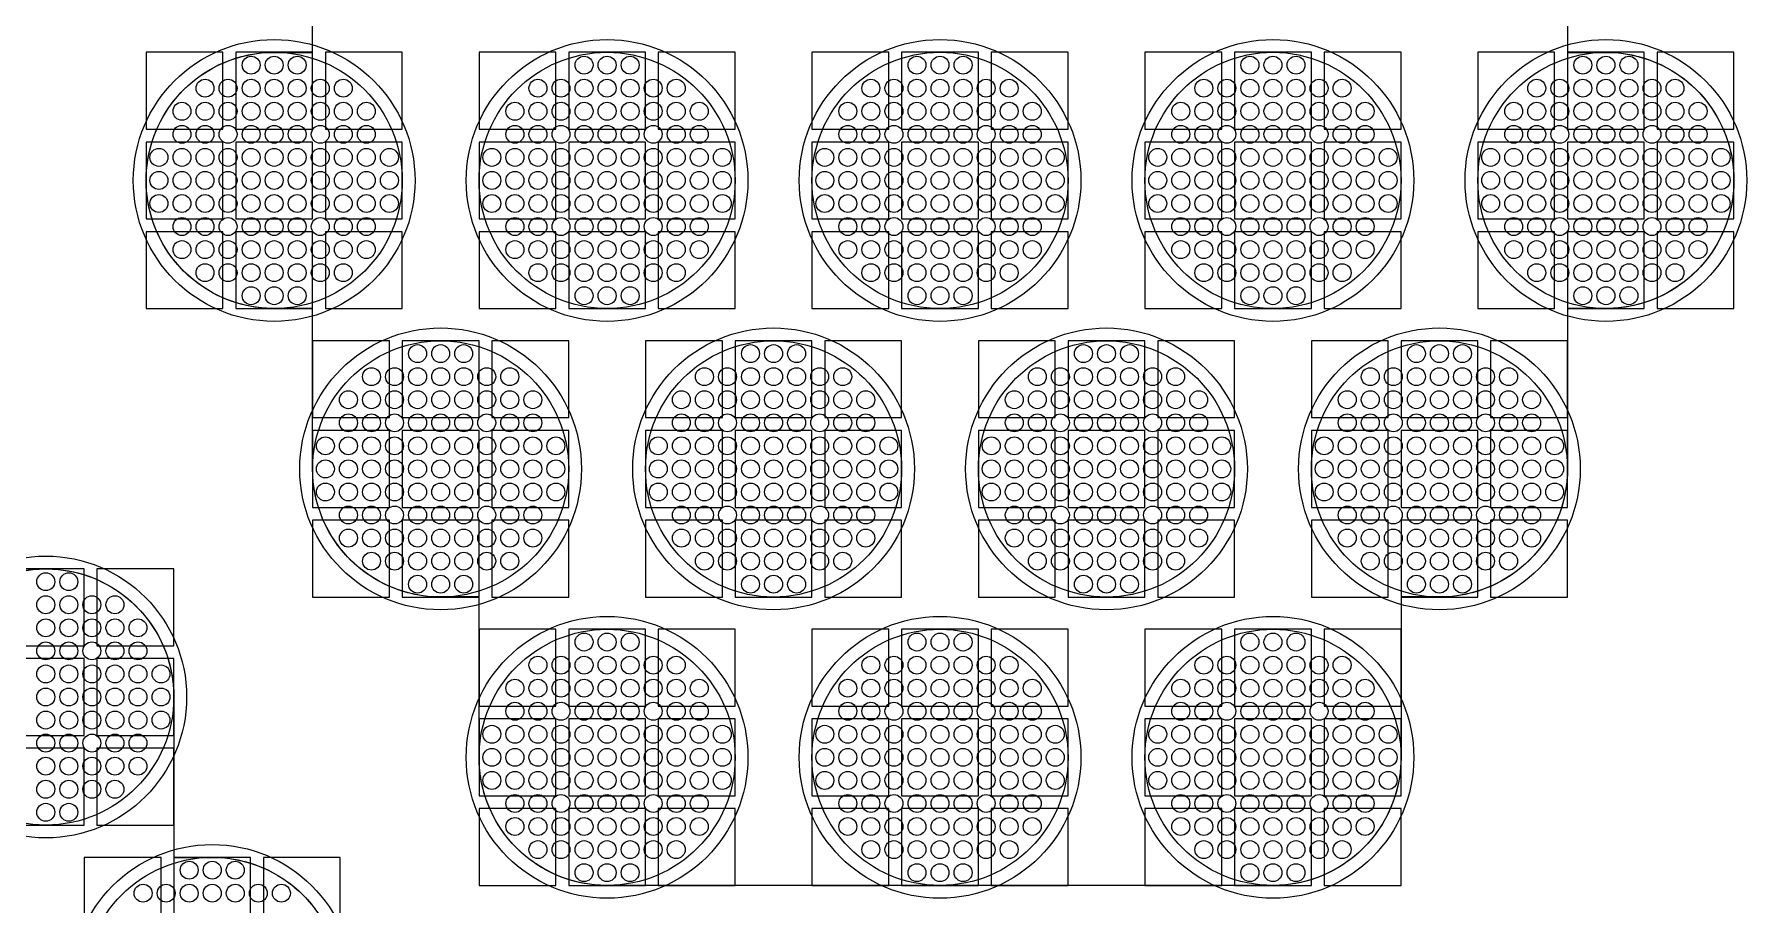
# Model space of a CAD drawing. Extents: x -49 to 54, y -38 to 38.
# Drawn here: x 37.28 to 43.96, y -4.4 to -1 of the extents above; entities that cross this region are included whole.
import ezdxf

# ---------------------------------------------------------------- set-up
doc = ezdxf.new("R2010")
doc.units = 0
for name, color, linetype in [('BACK_LAYER', 5, 'CONTINUOUS'), ('COND_LAYER_LOWER_ELECTRODE', 6, 'CONTINUOUS'), ('CONDUCTIVE_LAYER_BACK_LAYER', 2, 'CONTINUOUS'), ('EMITTER', 3, 'CONTINUOUS'), ('LOWER_ELECTRODE', 1, 'CONTINUOUS')]:
    doc.layers.add(name, color=color, linetype=linetype)

msp = doc.modelspace()

# ---------------------------------------------------------------- linework, layer by layer
at = {"layer": 'BACK_LAYER'}
for points in [[(37.7139, -1.3709), (38.0139, -1.3709), (38.0139, -1.0709), (37.7139, -1.0709)], [(38.0639, -1.3709), (38.3639, -1.3709), (38.3639, -1.0709), (38.0639, -1.0709)], [(38.4139, -1.3709), (38.7139, -1.3709), (38.7139, -1.0709), (38.4139, -1.0709)], [(39.0139, -1.3709), (39.3139, -1.3709), (39.3139, -1.0709), (39.0139, -1.0709)], [(39.3639, -1.3709), (39.6639, -1.3709), (39.6639, -1.0709), (39.3639, -1.0709)], [(39.7139, -1.3709), (40.0139, -1.3709), (40.0139, -1.0709), (39.7139, -1.0709)], [(40.3139, -1.3709), (40.6139, -1.3709), (40.6139, -1.0709), (40.3139, -1.0709)], [(40.6639, -1.3709), (40.9639, -1.3709), (40.9639, -1.0709), (40.6639, -1.0709)], [(41.0139, -1.3709), (41.3139, -1.3709), (41.3139, -1.0709), (41.0139, -1.0709)], [(41.6139, -1.3709), (41.9139, -1.3709), (41.9139, -1.0709), (41.6139, -1.0709)], [(41.9639, -1.3709), (42.2639, -1.3709), (42.2639, -1.0709), (41.9639, -1.0709)], [(42.3139, -1.3709), (42.6139, -1.3709), (42.6139, -1.0709), (42.3139, -1.0709)], [(42.9139, -1.3709), (43.2139, -1.3709), (43.2139, -1.0709), (42.9139, -1.0709)], [(43.2639, -1.3709), (43.5639, -1.3709), (43.5639, -1.0709), (43.2639, -1.0709)], [(43.6139, -1.3709), (43.9139, -1.3709), (43.9139, -1.0709), (43.6139, -1.0709)], [(37.7139, -1.7209), (38.0139, -1.7209), (38.0139, -1.4209), (37.7139, -1.4209)], [(38.0639, -1.7209), (38.3639, -1.7209), (38.3639, -1.4209), (38.0639, -1.4209)], [(38.4139, -1.7209), (38.7139, -1.7209), (38.7139, -1.4209), (38.4139, -1.4209)], [(39.0139, -1.7209), (39.3139, -1.7209), (39.3139, -1.4209), (39.0139, -1.4209)], [(39.3639, -1.7209), (39.6639, -1.7209), (39.6639, -1.4209), (39.3639, -1.4209)], [(39.7139, -1.7209), (40.0139, -1.7209), (40.0139, -1.4209), (39.7139, -1.4209)], [(40.3139, -1.7209), (40.6139, -1.7209), (40.6139, -1.4209), (40.3139, -1.4209)], [(40.6639, -1.7209), (40.9639, -1.7209), (40.9639, -1.4209), (40.6639, -1.4209)], [(41.0139, -1.7209), (41.3139, -1.7209), (41.3139, -1.4209), (41.0139, -1.4209)], [(41.6139, -1.7209), (41.9139, -1.7209), (41.9139, -1.4209), (41.6139, -1.4209)], [(41.9639, -1.7209), (42.2639, -1.7209), (42.2639, -1.4209), (41.9639, -1.4209)], [(42.3139, -1.7209), (42.6139, -1.7209), (42.6139, -1.4209), (42.3139, -1.4209)], [(42.9139, -1.7209), (43.2139, -1.7209), (43.2139, -1.4209), (42.9139, -1.4209)], [(43.2639, -1.7209), (43.5639, -1.7209), (43.5639, -1.4209), (43.2639, -1.4209)], [(43.6139, -1.7209), (43.9139, -1.7209), (43.9139, -1.4209), (43.6139, -1.4209)], [(37.7139, -2.0709), (38.0139, -2.0709), (38.0139, -1.7709), (37.7139, -1.7709)], [(38.0639, -2.0709), (38.3639, -2.0709), (38.3639, -1.7709), (38.0639, -1.7709)], [(38.4139, -2.0709), (38.7139, -2.0709), (38.7139, -1.7709), (38.4139, -1.7709)], [(39.0139, -2.0709), (39.3139, -2.0709), (39.3139, -1.7709), (39.0139, -1.7709)], [(39.3639, -2.0709), (39.6639, -2.0709), (39.6639, -1.7709), (39.3639, -1.7709)], [(39.7139, -2.0709), (40.0139, -2.0709), (40.0139, -1.7709), (39.7139, -1.7709)], [(40.3139, -2.0709), (40.6139, -2.0709), (40.6139, -1.7709), (40.3139, -1.7709)], [(40.6639, -2.0709), (40.9639, -2.0709), (40.9639, -1.7709), (40.6639, -1.7709)], [(41.0139, -2.0709), (41.3139, -2.0709), (41.3139, -1.7709), (41.0139, -1.7709)], [(41.6139, -2.0709), (41.9139, -2.0709), (41.9139, -1.7709), (41.6139, -1.7709)], [(41.9639, -2.0709), (42.2639, -2.0709), (42.2639, -1.7709), (41.9639, -1.7709)], [(42.3139, -2.0709), (42.6139, -2.0709), (42.6139, -1.7709), (42.3139, -1.7709)], [(42.9139, -2.0709), (43.2139, -2.0709), (43.2139, -1.7709), (42.9139, -1.7709)], [(43.2639, -2.0709), (43.5639, -2.0709), (43.5639, -1.7709), (43.2639, -1.7709)], [(43.6139, -2.0709), (43.9139, -2.0709), (43.9139, -1.7709), (43.6139, -1.7709)], [(38.3639, -2.4968), (38.6639, -2.4968), (38.6639, -2.1968), (38.3639, -2.1968)], [(38.7139, -2.4968), (39.0139, -2.4968), (39.0139, -2.1968), (38.7139, -2.1968)], [(39.0639, -2.4968), (39.3639, -2.4968), (39.3639, -2.1968), (39.0639, -2.1968)], [(39.6639, -2.4968), (39.9639, -2.4968), (39.9639, -2.1968), (39.6639, -2.1968)], [(40.0139, -2.4968), (40.3139, -2.4968), (40.3139, -2.1968), (40.0139, -2.1968)], [(40.3639, -2.4968), (40.6639, -2.4968), (40.6639, -2.1968), (40.3639, -2.1968)], [(40.9639, -2.4968), (41.2639, -2.4968), (41.2639, -2.1968), (40.9639, -2.1968)], [(41.3139, -2.4968), (41.6139, -2.4968), (41.6139, -2.1968), (41.3139, -2.1968)], [(41.6639, -2.4968), (41.9639, -2.4968), (41.9639, -2.1968), (41.6639, -2.1968)], [(42.2639, -2.4968), (42.5639, -2.4968), (42.5639, -2.1968), (42.2639, -2.1968)], [(42.6139, -2.4968), (42.9139, -2.4968), (42.9139, -2.1968), (42.6139, -2.1968)], [(42.9639, -2.4968), (43.2639, -2.4968), (43.2639, -2.1968), (42.9639, -2.1968)], [(38.3639, -2.8468), (38.6639, -2.8468), (38.6639, -2.5468), (38.3639, -2.5468)], [(38.7139, -2.8468), (39.0139, -2.8468), (39.0139, -2.5468), (38.7139, -2.5468)], [(39.0639, -2.8468), (39.3639, -2.8468), (39.3639, -2.5468), (39.0639, -2.5468)], [(39.6639, -2.8468), (39.9639, -2.8468), (39.9639, -2.5468), (39.6639, -2.5468)], [(40.0139, -2.8468), (40.3139, -2.8468), (40.3139, -2.5468), (40.0139, -2.5468)], [(40.3639, -2.8468), (40.6639, -2.8468), (40.6639, -2.5468), (40.3639, -2.5468)], [(40.9639, -2.8468), (41.2639, -2.8468), (41.2639, -2.5468), (40.9639, -2.5468)], [(41.3139, -2.8468), (41.6139, -2.8468), (41.6139, -2.5468), (41.3139, -2.5468)], [(41.6639, -2.8468), (41.9639, -2.8468), (41.9639, -2.5468), (41.6639, -2.5468)], [(42.2639, -2.8468), (42.5639, -2.8468), (42.5639, -2.5468), (42.2639, -2.5468)], [(42.6139, -2.8468), (42.9139, -2.8468), (42.9139, -2.5468), (42.6139, -2.5468)], [(42.9639, -2.8468), (43.2639, -2.8468), (43.2639, -2.5468), (42.9639, -2.5468)], [(38.3639, -3.1968), (38.6639, -3.1968), (38.6639, -2.8968), (38.3639, -2.8968)], [(38.7139, -3.1968), (39.0139, -3.1968), (39.0139, -2.8968), (38.7139, -2.8968)], [(39.0639, -3.1968), (39.3639, -3.1968), (39.3639, -2.8968), (39.0639, -2.8968)], [(39.6639, -3.1968), (39.9639, -3.1968), (39.9639, -2.8968), (39.6639, -2.8968)], [(40.0139, -3.1968), (40.3139, -3.1968), (40.3139, -2.8968), (40.0139, -2.8968)], [(40.3639, -3.1968), (40.6639, -3.1968), (40.6639, -2.8968), (40.3639, -2.8968)], [(40.9639, -3.1968), (41.2639, -3.1968), (41.2639, -2.8968), (40.9639, -2.8968)], [(41.3139, -3.1968), (41.6139, -3.1968), (41.6139, -2.8968), (41.3139, -2.8968)], [(41.6639, -3.1968), (41.9639, -3.1968), (41.9639, -2.8968), (41.6639, -2.8968)], [(42.2639, -3.1968), (42.5639, -3.1968), (42.5639, -2.8968), (42.2639, -2.8968)], [(42.6139, -3.1968), (42.9139, -3.1968), (42.9139, -2.8968), (42.6139, -2.8968)], [(42.9639, -3.1968), (43.2639, -3.1968), (43.2639, -2.8968), (42.9639, -2.8968)], [(37.1721, -3.387), (37.4721, -3.387), (37.4721, -3.087), (37.1721, -3.087)], [(37.5221, -3.387), (37.8221, -3.387), (37.8221, -3.087), (37.5221, -3.087)], [(39.0139, -3.6226), (39.3139, -3.6226), (39.3139, -3.3226), (39.0139, -3.3226)], [(39.3639, -3.6226), (39.6639, -3.6226), (39.6639, -3.3226), (39.3639, -3.3226)], [(39.7139, -3.6226), (40.0139, -3.6226), (40.0139, -3.3226), (39.7139, -3.3226)], [(40.3139, -3.6226), (40.6139, -3.6226), (40.6139, -3.3226), (40.3139, -3.3226)], [(40.6639, -3.6226), (40.9639, -3.6226), (40.9639, -3.3226), (40.6639, -3.3226)], [(41.0139, -3.6226), (41.3139, -3.6226), (41.3139, -3.3226), (41.0139, -3.3226)], [(41.6139, -3.6226), (41.9139, -3.6226), (41.9139, -3.3226), (41.6139, -3.3226)], [(41.9639, -3.6226), (42.2639, -3.6226), (42.2639, -3.3226), (41.9639, -3.3226)], [(42.3139, -3.6226), (42.6139, -3.6226), (42.6139, -3.3226), (42.3139, -3.3226)], [(37.1721, -3.737), (37.4721, -3.737), (37.4721, -3.437), (37.1721, -3.437)], [(37.5221, -3.737), (37.8221, -3.737), (37.8221, -3.437), (37.5221, -3.437)], [(39.0139, -3.9726), (39.3139, -3.9726), (39.3139, -3.6726), (39.0139, -3.6726)], [(39.3639, -3.9726), (39.6639, -3.9726), (39.6639, -3.6726), (39.3639, -3.6726)], [(39.7139, -3.9726), (40.0139, -3.9726), (40.0139, -3.6726), (39.7139, -3.6726)], [(40.3139, -3.9726), (40.6139, -3.9726), (40.6139, -3.6726), (40.3139, -3.6726)], [(40.6639, -3.9726), (40.9639, -3.9726), (40.9639, -3.6726), (40.6639, -3.6726)], [(41.0139, -3.9726), (41.3139, -3.9726), (41.3139, -3.6726), (41.0139, -3.6726)], [(41.6139, -3.9726), (41.9139, -3.9726), (41.9139, -3.6726), (41.6139, -3.6726)], [(41.9639, -3.9726), (42.2639, -3.9726), (42.2639, -3.6726), (41.9639, -3.6726)], [(42.3139, -3.9726), (42.6139, -3.9726), (42.6139, -3.6726), (42.3139, -3.6726)], [(37.1721, -4.087), (37.4721, -4.087), (37.4721, -3.787), (37.1721, -3.787)], [(37.5221, -4.087), (37.8221, -4.087), (37.8221, -3.787), (37.5221, -3.787)], [(39.0139, -4.3226), (39.3139, -4.3226), (39.3139, -4.0226), (39.0139, -4.0226)], [(39.3639, -4.3226), (39.6639, -4.3226), (39.6639, -4.0226), (39.3639, -4.0226)], [(39.7139, -4.3226), (40.0139, -4.3226), (40.0139, -4.0226), (39.7139, -4.0226)], [(40.3139, -4.3226), (40.6139, -4.3226), (40.6139, -4.0226), (40.3139, -4.0226)], [(40.6639, -4.3226), (40.9639, -4.3226), (40.9639, -4.0226), (40.6639, -4.0226)], [(41.0139, -4.3226), (41.3139, -4.3226), (41.3139, -4.0226), (41.0139, -4.0226)], [(41.6139, -4.3226), (41.9139, -4.3226), (41.9139, -4.0226), (41.6139, -4.0226)], [(41.9639, -4.3226), (42.2639, -4.3226), (42.2639, -4.0226), (41.9639, -4.0226)], [(42.3139, -4.3226), (42.6139, -4.3226), (42.6139, -4.0226), (42.3139, -4.0226)], [(37.4721, -4.5128), (37.7721, -4.5128), (37.7721, -4.2128), (37.4721, -4.2128)], [(37.8221, -4.5128), (38.1221, -4.5128), (38.1221, -4.2128), (37.8221, -4.2128)], [(38.1721, -4.5128), (38.4721, -4.5128), (38.4721, -4.2128), (38.1721, -4.2128)]]:
    msp.add_lwpolyline(points, close=True, dxfattribs=at)
at = {"layer": 'COND_LAYER_LOWER_ELECTRODE'}
for centre in [(38.2139, -1.5709), (39.5139, -1.5709), (40.8139, -1.5709), (42.1139, -1.5709), (43.4139, -1.5709), (38.8639, -2.6968), (40.1639, -2.6968), (41.4639, -2.6968), (42.7639, -2.6968), (37.3221, -3.587), (39.5139, -3.8226), (40.8139, -3.8226), (42.1139, -3.8226), (37.9721, -4.7128)]:
    msp.add_circle(centre, 0.55, dxfattribs=at)
at = {"layer": 'CONDUCTIVE_LAYER_BACK_LAYER'}
for points in [[(43.2639, -0.4451), (43.2639, -1.071), (43.4239, -1.071), (43.4437, -1.0718), (43.4636, -1.0734), (43.4833, -1.0758), (43.5029, -1.0789), (43.5224, -1.0828), (43.5417, -1.0875), (43.5609, -1.093), (43.5797, -1.0992), (43.5984, -1.1062), (43.6167, -1.1139), (43.6347, -1.1223), (43.6524, -1.1314), (43.6697, -1.1413), (43.6865, -1.1518), (43.703, -1.1629), (43.719, -1.1748), (43.7345, -1.1872), (43.7495, -1.2002), (43.764, -1.2139), (43.7779, -1.2281), (43.7912, -1.2428), (43.804, -1.2581), (43.8161, -1.2738), (43.8276, -1.2901), (43.8384, -1.3067), (43.8486, -1.3238), (43.8581, -1.3413), (43.8669, -1.3591), (43.8749, -1.3773), (43.8823, -1.3958), (43.8888, -1.4145), (43.8947, -1.4335), (43.8998, -1.4528), (43.9041, -1.4722), (43.9076, -1.4917), (43.9104, -1.5114), (43.9124, -1.5312), (43.9135, -1.5511), (43.9139, -1.5709), (43.9135, -1.5908), (43.9124, -1.6107), (43.9104, -1.6304), (43.9076, -1.6501), (43.9041, -1.6697), (43.8998, -1.6891), (43.8947, -1.7083), (43.8888, -1.7273), (43.8823, -1.7461), (43.8749, -1.7646), (43.8669, -1.7827), (43.8581, -1.8006), (43.8486, -1.8181), (43.8384, -1.8351), (43.8276, -1.8518), (43.8161, -1.868), (43.804, -1.8838), (43.7912, -1.899), (43.7779, -1.9138), (43.764, -1.928), (43.7495, -1.9416), (43.7345, -1.9547), (43.719, -1.9671), (43.703, -1.9789), (43.6865, -1.9901), (43.6697, -2.0006), (43.6524, -2.0104), (43.6347, -2.0195), (43.6167, -2.028), (43.5984, -2.0357), (43.5797, -2.0426), (43.5609, -2.0489), (43.5417, -2.0543), (43.5224, -2.059), (43.5029, -2.0629), (43.4833, -2.0661), (43.4636, -2.0685), (43.4437, -2.07), (43.4239, -2.0708), (43.2639, -2.0708), (43.2639, -2.6968), (43.2635, -2.7166), (43.2624, -2.7365), (43.2604, -2.7563), (43.2576, -2.776), (43.2541, -2.7955), (43.2498, -2.8149), (43.2447, -2.8342), (43.2388, -2.8532), (43.2323, -2.8719), (43.2249, -2.8904), (43.2169, -2.9086), (43.2081, -2.9264), (43.1986, -2.9439), (43.1884, -2.961), (43.1776, -2.9776), (43.1661, -2.9939), (43.154, -3.0096), (43.1412, -3.0249), (43.1279, -3.0396), (43.114, -3.0538), (43.0995, -3.0674), (43.0845, -3.0805), (43.069, -3.0929), (43.053, -3.1047), (43.0365, -3.1159), (43.0197, -3.1264), (43.0024, -3.1362), (42.9847, -3.1454), (42.9667, -3.1538), (42.9484, -3.1615), (42.9297, -3.1685), (42.9109, -3.1747), (42.8917, -3.1802), (42.8724, -3.1849), (42.8529, -3.1888), (42.8333, -3.1919), (42.8136, -3.1943), (42.7937, -3.1959), (42.7739, -3.1967), (42.6139, -3.1967), (42.6139, -3.8226), (42.6135, -3.8425), (42.6124, -3.8623), (42.6104, -3.8821), (42.6076, -3.9018), (42.6041, -3.9214), (42.5998, -3.9408), (42.5947, -3.96), (42.5888, -3.979), (42.5823, -3.9978), (42.5749, -4.0162), (42.5669, -4.0344), (42.5581, -4.0522), (42.5486, -4.0697), (42.5384, -4.0868), (42.5276, -4.1035), (42.5161, -4.1197), (42.504, -4.1354), (42.4912, -4.1507), (42.4779, -4.1654), (42.464, -4.1796), (42.4495, -4.1933), (42.4345, -4.2063), (42.419, -4.2188), (42.403, -4.2306), (42.3865, -4.2417), (42.3697, -4.2523), (42.3524, -4.2621), (42.3347, -4.2712), (42.3167, -4.2796), (42.2984, -4.2873), (42.2797, -4.2943), (42.2609, -4.3005), (42.2417, -4.306), (42.2224, -4.3107), (42.2029, -4.3146), (42.1833, -4.3178), (42.1636, -4.3201), (42.1437, -4.3217), (42.1239, -4.3225), (39.504, -4.3225), (39.4841, -4.3217), (39.4643, -4.3201), (39.4446, -4.3178), (39.4249, -4.3146), (39.4054, -4.3107), (39.3861, -4.306), (39.367, -4.3005), (39.3481, -4.2943), (39.3295, -4.2873), (39.3112, -4.2796), (39.2932, -4.2712), (39.2755, -4.2621), (39.2582, -4.2523), (39.2413, -4.2417), (39.2249, -4.2306), (39.2089, -4.2188), (39.1934, -4.2063), (39.1784, -4.1933), (39.1639, -4.1796), (39.15, -4.1654), (39.1367, -4.1507), (39.1239, -4.1354), (39.1118, -4.1197), (39.1003, -4.1035), (39.0894, -4.0868), (39.0793, -4.0697), (39.0698, -4.0522), (39.061, -4.0344), (39.053, -4.0162), (39.0456, -3.9978), (39.039, -3.979), (39.0332, -3.96), (39.0281, -3.9408), (39.0238, -3.9214), (39.0203, -3.9018), (39.0175, -3.8821), (39.0155, -3.8623), (39.0143, -3.8425), (39.0139, -3.8226), (39.0139, -3.1967), (38.854, -3.1967), (38.8341, -3.1959), (38.8143, -3.1943), (38.7946, -3.1919), (38.7749, -3.1888), (38.7554, -3.1849), (38.7361, -3.1802), (38.717, -3.1747), (38.6981, -3.1685), (38.6795, -3.1615), (38.6612, -3.1538), (38.6432, -3.1454), (38.6255, -3.1362), (38.6082, -3.1264), (38.5913, -3.1159), (38.5749, -3.1047), (38.5589, -3.0929), (38.5434, -3.0805), (38.5284, -3.0674), (38.5139, -3.0538), (38.5, -3.0396), (38.4867, -3.0249), (38.4739, -3.0096), (38.4618, -2.9939), (38.4503, -2.9776), (38.4394, -2.961), (38.4293, -2.9439), (38.4198, -2.9264), (38.411, -2.9086), (38.403, -2.8904), (38.3956, -2.8719), (38.389, -2.8532), (38.3832, -2.8342), (38.3781, -2.8149), (38.3738, -2.7955), (38.3703, -2.776), (38.3675, -2.7563), (38.3655, -2.7365), (38.3643, -2.7166), (38.3639, -2.6968), (38.3639, -2.0708), (38.204, -2.0708), (38.1841, -2.07), (38.1643, -2.0685), (38.1446, -2.0661), (38.1249, -2.0629), (38.1054, -2.059), (38.0861, -2.0543), (38.067, -2.0489), (38.0481, -2.0426), (38.0295, -2.0357), (38.0112, -2.028), (37.9932, -2.0195), (37.9755, -2.0104), (37.9582, -2.0006), (37.9413, -1.9901), (37.9249, -1.9789), (37.9089, -1.9671), (37.8934, -1.9547), (37.8784, -1.9416), (37.8639, -1.928), (37.85, -1.9138), (37.8367, -1.899), (37.8239, -1.8838), (37.8118, -1.868), (37.8003, -1.8518), (37.7894, -1.8351), (37.7793, -1.8181), (37.7698, -1.8006), (37.761, -1.7827), (37.753, -1.7646), (37.7456, -1.7461), (37.739, -1.7273), (37.7332, -1.7083), (37.7281, -1.6891), (37.7238, -1.6697), (37.7203, -1.6501), (37.7175, -1.6304), (37.7155, -1.6107), (37.7143, -1.5908), (37.7139, -1.5709), (37.7143, -1.5511), (37.7155, -1.5312), (37.7175, -1.5114), (37.7203, -1.4917), (37.7238, -1.4722), (37.7281, -1.4528), (37.7332, -1.4335), (37.739, -1.4145), (37.7456, -1.3958), (37.753, -1.3773), (37.761, -1.3591), (37.7698, -1.3413), (37.7793, -1.3238), (37.7894, -1.3067), (37.8003, -1.2901), (37.8118, -1.2738), (37.8239, -1.2581), (37.8367, -1.2428), (37.85, -1.2281), (37.8639, -1.2139), (37.8784, -1.2002), (37.8934, -1.1872), (37.9089, -1.1748), (37.9249, -1.1629), (37.9413, -1.1518), (37.9582, -1.1413), (37.9755, -1.1314), (37.9932, -1.1223), (38.0112, -1.1139), (38.0295, -1.1062), (38.0481, -1.0992), (38.067, -1.093), (38.0861, -1.0875), (38.1054, -1.0828), (38.1249, -1.0789), (38.1446, -1.0758), (38.1643, -1.0734), (38.1841, -1.0718), (38.204, -1.071), (38.3639, -1.071), (38.3639, -0.4451)], [(37.1721, -3.0871), (37.332, -3.0871), (37.3519, -3.0878), (37.3717, -3.0894), (37.3914, -3.0918), (37.4111, -3.0949), (37.4306, -3.0989), (37.4499, -3.1036), (37.469, -3.109), (37.4879, -3.1152), (37.5065, -3.1222), (37.5248, -3.1299), (37.5429, -3.1383), (37.5605, -3.1475), (37.5778, -3.1573), (37.5947, -3.1678), (37.6111, -3.179), (37.6271, -3.1908), (37.6426, -3.2032), (37.6576, -3.2163), (37.6721, -3.2299), (37.686, -3.2441), (37.6994, -3.2588), (37.7121, -3.2741), (37.7242, -3.2899), (37.7357, -3.3061), (37.7466, -3.3227), (37.7567, -3.3398), (37.7662, -3.3573), (37.775, -3.3751), (37.7831, -3.3933), (37.7904, -3.4118), (37.797, -3.4306), (37.8028, -3.4496), (37.8079, -3.4688), (37.8122, -3.4882), (37.8158, -3.5078), (37.8185, -3.5274), (37.8205, -3.5472), (37.8217, -3.5671), (37.8221, -3.587), (37.8221, -4.2129), (37.982, -4.2129), (38.0019, -4.2137), (38.0217, -4.2153), (38.0414, -4.2176), (38.0611, -4.2208), (38.0806, -4.2247), (38.0999, -4.2294), (38.119, -4.2349), (38.1379, -4.2411), (38.1565, -4.248), (38.1748, -4.2557), (38.1929, -4.2642), (38.2105, -4.2733), (38.2278, -4.2831), (38.2447, -4.2936), (38.2611, -4.3048), (38.2771, -4.3166), (38.2926, -4.3291), (38.3076, -4.3421), (38.3221, -4.3557), (38.336, -4.3699), (38.3494, -4.3847), (38.3621, -4.3999)]]:
    msp.add_lwpolyline(points, dxfattribs=at)
at = {"layer": 'EMITTER'}
for centre in [(38.2139, -1.5709), (39.5139, -1.5709), (40.8139, -1.5709), (42.1139, -1.5709), (43.4139, -1.5709), (38.8639, -2.6968), (40.1639, -2.6968), (41.4639, -2.6968), (42.7639, -2.6968), (37.3221, -3.587), (39.5139, -3.8226), (40.8139, -3.8226), (42.1139, -3.8226), (37.9721, -4.7128)]:
    msp.add_circle(centre, 0.5, dxfattribs=at)
at = {"layer": 'LOWER_ELECTRODE'}
for centre in [(38.1239, -1.1209), (38.2139, -1.1209), (38.3039, -1.1209), (39.4239, -1.1209), (39.5139, -1.1209), (39.6039, -1.1209), (40.7239, -1.1209), (40.8139, -1.1209), (40.9039, -1.1209), (42.0239, -1.1209), (42.1139, -1.1209), (42.2039, -1.1209), (43.3239, -1.1209), (43.4139, -1.1209), (43.5039, -1.1209), (37.9439, -1.2109), (38.0339, -1.2109), (38.1239, -1.2109), (38.2139, -1.2109), (38.3039, -1.2109), (38.3939, -1.2109), (38.4839, -1.2109), (39.2439, -1.2109), (39.3339, -1.2109), (39.4239, -1.2109), (39.5139, -1.2109), (39.6039, -1.2109), (39.6939, -1.2109), (39.7839, -1.2109), (40.5439, -1.2109), (40.6339, -1.2109), (40.7239, -1.2109), (40.8139, -1.2109), (40.9039, -1.2109), (40.9939, -1.2109), (41.0839, -1.2109), (41.8439, -1.2109), (41.9339, -1.2109), (42.0239, -1.2109), (42.1139, -1.2109), (42.2039, -1.2109), (42.2939, -1.2109), (42.3839, -1.2109), (43.1439, -1.2109), (43.2339, -1.2109), (43.3239, -1.2109), (43.4139, -1.2109), (43.5039, -1.2109), (43.5939, -1.2109), (43.6839, -1.2109), (37.8539, -1.3009), (37.9439, -1.3009), (38.0339, -1.3009), (38.1239, -1.3009), (38.2139, -1.3009), (38.3039, -1.3009), (38.3939, -1.3009), (38.4839, -1.3009), (38.5739, -1.3009), (39.1539, -1.3009), (39.2439, -1.3009), (39.3339, -1.3009), (39.4239, -1.3009), (39.5139, -1.3009), (39.6039, -1.3009), (39.6939, -1.3009), (39.7839, -1.3009), (39.8739, -1.3009), (40.4539, -1.3009), (40.5439, -1.3009), (40.6339, -1.3009), (40.7239, -1.3009), (40.8139, -1.3009), (40.9039, -1.3009), (40.9939, -1.3009), (41.0839, -1.3009), (41.1739, -1.3009), (41.7539, -1.3009), (41.8439, -1.3009), (41.9339, -1.3009), (42.0239, -1.3009), (42.1139, -1.3009), (42.2039, -1.3009), (42.2939, -1.3009), (42.3839, -1.3009), (42.4739, -1.3009), (43.0539, -1.3009), (43.1439, -1.3009), (43.2339, -1.3009), (43.3239, -1.3009), (43.4139, -1.3009), (43.5039, -1.3009), (43.5939, -1.3009), (43.6839, -1.3009), (43.7739, -1.3009), (37.8539, -1.3909), (37.9439, -1.3909), (38.0339, -1.3909), (38.1239, -1.3909), (38.2139, -1.3909), (38.3039, -1.3909), (38.3939, -1.3909), (38.4839, -1.3909), (38.5739, -1.3909), (39.1539, -1.3909), (39.2439, -1.3909), (39.3339, -1.3909), (39.4239, -1.3909), (39.5139, -1.3909), (39.6039, -1.3909), (39.6939, -1.3909), (39.7839, -1.3909), (39.8739, -1.3909), (40.4539, -1.3909), (40.5439, -1.3909), (40.6339, -1.3909), (40.7239, -1.3909), (40.8139, -1.3909), (40.9039, -1.3909), (40.9939, -1.3909), (41.0839, -1.3909), (41.1739, -1.3909), (41.7539, -1.3909), (41.8439, -1.3909), (41.9339, -1.3909), (42.0239, -1.3909), (42.1139, -1.3909), (42.2039, -1.3909), (42.2939, -1.3909), (42.3839, -1.3909), (42.4739, -1.3909), (43.0539, -1.3909), (43.1439, -1.3909), (43.2339, -1.3909), (43.3239, -1.3909), (43.4139, -1.3909), (43.5039, -1.3909), (43.5939, -1.3909), (43.6839, -1.3909), (43.7739, -1.3909), (37.7639, -1.4809), (37.8539, -1.4809), (37.9439, -1.4809), (38.0339, -1.4809), (38.1239, -1.4809), (38.2139, -1.4809), (38.3039, -1.4809), (38.3939, -1.4809), (38.4839, -1.4809), (38.5739, -1.4809), (38.6639, -1.4809), (39.0639, -1.4809), (39.1539, -1.4809), (39.2439, -1.4809), (39.3339, -1.4809), (39.4239, -1.4809), (39.5139, -1.4809), (39.6039, -1.4809), (39.6939, -1.4809), (39.7839, -1.4809), (39.8739, -1.4809), (39.9639, -1.4809), (40.3639, -1.4809), (40.4539, -1.4809), (40.5439, -1.4809), (40.6339, -1.4809), (40.7239, -1.4809), (40.8139, -1.4809), (40.9039, -1.4809), (40.9939, -1.4809), (41.0839, -1.4809), (41.1739, -1.4809), (41.2639, -1.4809), (41.6639, -1.4809), (41.7539, -1.4809), (41.8439, -1.4809), (41.9339, -1.4809), (42.0239, -1.4809), (42.1139, -1.4809), (42.2039, -1.4809), (42.2939, -1.4809), (42.3839, -1.4809), (42.4739, -1.4809), (42.5639, -1.4809), (42.9639, -1.4809), (43.0539, -1.4809), (43.1439, -1.4809), (43.2339, -1.4809), (43.3239, -1.4809), (43.4139, -1.4809), (43.5039, -1.4809), (43.5939, -1.4809), (43.6839, -1.4809), (43.7739, -1.4809), (43.8639, -1.4809), (37.7639, -1.5709), (37.8539, -1.5709), (37.9439, -1.5709), (38.0339, -1.5709), (38.1239, -1.5709), (38.2139, -1.5709), (38.3039, -1.5709), (38.3939, -1.5709), (38.4839, -1.5709), (38.5739, -1.5709), (38.6639, -1.5709), (39.0639, -1.5709), (39.1539, -1.5709), (39.2439, -1.5709), (39.3339, -1.5709), (39.4239, -1.5709), (39.5139, -1.5709), (39.6039, -1.5709), (39.6939, -1.5709), (39.7839, -1.5709), (39.8739, -1.5709), (39.9639, -1.5709), (40.3639, -1.5709), (40.4539, -1.5709), (40.5439, -1.5709), (40.6339, -1.5709), (40.7239, -1.5709), (40.8139, -1.5709), (40.9039, -1.5709), (40.9939, -1.5709), (41.0839, -1.5709), (41.1739, -1.5709), (41.2639, -1.5709), (41.6639, -1.5709), (41.7539, -1.5709), (41.8439, -1.5709), (41.9339, -1.5709), (42.0239, -1.5709), (42.1139, -1.5709), (42.2039, -1.5709), (42.2939, -1.5709), (42.3839, -1.5709), (42.4739, -1.5709), (42.5639, -1.5709), (42.9639, -1.5709), (43.0539, -1.5709), (43.1439, -1.5709), (43.2339, -1.5709), (43.3239, -1.5709), (43.4139, -1.5709), (43.5039, -1.5709), (43.5939, -1.5709), (43.6839, -1.5709), (43.7739, -1.5709), (43.8639, -1.5709), (37.7639, -1.6609), (37.8539, -1.6609), (37.9439, -1.6609), (38.0339, -1.6609), (38.1239, -1.6609), (38.2139, -1.6609), (38.3039, -1.6609), (38.3939, -1.6609), (38.4839, -1.6609), (38.5739, -1.6609), (38.6639, -1.6609), (39.0639, -1.6609), (39.1539, -1.6609), (39.2439, -1.6609), (39.3339, -1.6609), (39.4239, -1.6609), (39.5139, -1.6609), (39.6039, -1.6609), (39.6939, -1.6609), (39.7839, -1.6609), (39.8739, -1.6609), (39.9639, -1.6609), (40.3639, -1.6609), (40.4539, -1.6609), (40.5439, -1.6609), (40.6339, -1.6609), (40.7239, -1.6609), (40.8139, -1.6609), (40.9039, -1.6609), (40.9939, -1.6609), (41.0839, -1.6609), (41.1739, -1.6609), (41.2639, -1.6609), (41.6639, -1.6609), (41.7539, -1.6609), (41.8439, -1.6609), (41.9339, -1.6609), (42.0239, -1.6609), (42.1139, -1.6609), (42.2039, -1.6609), (42.2939, -1.6609), (42.3839, -1.6609), (42.4739, -1.6609), (42.5639, -1.6609), (42.9639, -1.6609), (43.0539, -1.6609), (43.1439, -1.6609), (43.2339, -1.6609), (43.3239, -1.6609), (43.4139, -1.6609), (43.5039, -1.6609), (43.5939, -1.6609), (43.6839, -1.6609), (43.7739, -1.6609), (43.8639, -1.6609), (37.8539, -1.7509), (37.9439, -1.7509), (38.0339, -1.7509), (38.1239, -1.7509), (38.2139, -1.7509), (38.3039, -1.7509), (38.3939, -1.7509), (38.4839, -1.7509), (38.5739, -1.7509), (39.1539, -1.7509), (39.2439, -1.7509), (39.3339, -1.7509), (39.4239, -1.7509), (39.5139, -1.7509), (39.6039, -1.7509), (39.6939, -1.7509), (39.7839, -1.7509), (39.8739, -1.7509), (40.4539, -1.7509), (40.5439, -1.7509), (40.6339, -1.7509), (40.7239, -1.7509), (40.8139, -1.7509), (40.9039, -1.7509), (40.9939, -1.7509), (41.0839, -1.7509), (41.1739, -1.7509), (41.7539, -1.7509), (41.8439, -1.7509), (41.9339, -1.7509), (42.0239, -1.7509), (42.1139, -1.7509), (42.2039, -1.7509), (42.2939, -1.7509), (42.3839, -1.7509), (42.4739, -1.7509), (43.0539, -1.7509), (43.1439, -1.7509), (43.2339, -1.7509), (43.3239, -1.7509), (43.4139, -1.7509), (43.5039, -1.7509), (43.5939, -1.7509), (43.6839, -1.7509), (43.7739, -1.7509), (37.8539, -1.8409), (37.9439, -1.8409), (38.0339, -1.8409), (38.1239, -1.8409), (38.2139, -1.8409), (38.3039, -1.8409), (38.3939, -1.8409), (38.4839, -1.8409), (38.5739, -1.8409), (39.1539, -1.8409), (39.2439, -1.8409), (39.3339, -1.8409), (39.4239, -1.8409), (39.5139, -1.8409), (39.6039, -1.8409), (39.6939, -1.8409), (39.7839, -1.8409), (39.8739, -1.8409), (40.4539, -1.8409), (40.5439, -1.8409), (40.6339, -1.8409), (40.7239, -1.8409), (40.8139, -1.8409), (40.9039, -1.8409), (40.9939, -1.8409), (41.0839, -1.8409), (41.1739, -1.8409), (41.7539, -1.8409), (41.8439, -1.8409), (41.9339, -1.8409), (42.0239, -1.8409), (42.1139, -1.8409), (42.2039, -1.8409), (42.2939, -1.8409), (42.3839, -1.8409), (42.4739, -1.8409), (43.0539, -1.8409), (43.1439, -1.8409), (43.2339, -1.8409), (43.3239, -1.8409), (43.4139, -1.8409), (43.5039, -1.8409), (43.5939, -1.8409), (43.6839, -1.8409), (43.7739, -1.8409), (37.9439, -1.9309), (38.0339, -1.9309), (38.1239, -1.9309), (38.2139, -1.9309), (38.3039, -1.9309), (38.3939, -1.9309), (38.4839, -1.9309), (39.2439, -1.9309), (39.3339, -1.9309), (39.4239, -1.9309), (39.5139, -1.9309), (39.6039, -1.9309), (39.6939, -1.9309), (39.7839, -1.9309), (40.5439, -1.9309), (40.6339, -1.9309), (40.7239, -1.9309), (40.8139, -1.9309), (40.9039, -1.9309), (40.9939, -1.9309), (41.0839, -1.9309), (41.8439, -1.9309), (41.9339, -1.9309), (42.0239, -1.9309), (42.1139, -1.9309), (42.2039, -1.9309), (42.2939, -1.9309), (42.3839, -1.9309), (43.1439, -1.9309), (43.2339, -1.9309), (43.3239, -1.9309), (43.4139, -1.9309), (43.5039, -1.9309), (43.5939, -1.9309), (43.6839, -1.9309), (38.1239, -2.0209), (38.2139, -2.0209), (38.3039, -2.0209), (39.4239, -2.0209), (39.5139, -2.0209), (39.6039, -2.0209), (40.7239, -2.0209), (40.8139, -2.0209), (40.9039, -2.0209), (42.0239, -2.0209), (42.1139, -2.0209), (42.2039, -2.0209), (43.3239, -2.0209), (43.4139, -2.0209), (43.5039, -2.0209), (38.7739, -2.2468), (38.8639, -2.2468), (38.9539, -2.2468), (40.0739, -2.2468), (40.1639, -2.2468), (40.2539, -2.2468), (41.3739, -2.2468), (41.4639, -2.2468), (41.5539, -2.2468), (42.6739, -2.2468), (42.7639, -2.2468), (42.8539, -2.2468), (38.5939, -2.3368), (38.6839, -2.3368), (38.7739, -2.3368), (38.8639, -2.3368), (38.9539, -2.3368), (39.0439, -2.3368), (39.1339, -2.3368), (39.8939, -2.3368), (39.9839, -2.3368), (40.0739, -2.3368), (40.1639, -2.3368), (40.2539, -2.3368), (40.3439, -2.3368), (40.4339, -2.3368), (41.1939, -2.3368), (41.2839, -2.3368), (41.3739, -2.3368), (41.4639, -2.3368), (41.5539, -2.3368), (41.6439, -2.3368), (41.7339, -2.3368), (42.4939, -2.3368), (42.5839, -2.3368), (42.6739, -2.3368), (42.7639, -2.3368), (42.8539, -2.3368), (42.9439, -2.3368), (43.0339, -2.3368), (38.5039, -2.4268), (38.5939, -2.4268), (38.6839, -2.4268), (38.7739, -2.4268), (38.8639, -2.4268), (38.9539, -2.4268), (39.0439, -2.4268), (39.1339, -2.4268), (39.2239, -2.4268), (39.8039, -2.4268), (39.8939, -2.4268), (39.9839, -2.4268), (40.0739, -2.4268), (40.1639, -2.4268), (40.2539, -2.4268), (40.3439, -2.4268), (40.4339, -2.4268), (40.5239, -2.4268), (41.1039, -2.4268), (41.1939, -2.4268), (41.2839, -2.4268), (41.3739, -2.4268), (41.4639, -2.4268), (41.5539, -2.4268), (41.6439, -2.4268), (41.7339, -2.4268), (41.8239, -2.4268), (42.4039, -2.4268), (42.4939, -2.4268), (42.5839, -2.4268), (42.6739, -2.4268), (42.7639, -2.4268), (42.8539, -2.4268), (42.9439, -2.4268), (43.0339, -2.4268), (43.1239, -2.4268), (38.5039, -2.5168), (38.5939, -2.5168), (38.6839, -2.5168), (38.7739, -2.5168), (38.8639, -2.5168), (38.9539, -2.5168), (39.0439, -2.5168), (39.1339, -2.5168), (39.2239, -2.5168), (39.8039, -2.5168), (39.8939, -2.5168), (39.9839, -2.5168), (40.0739, -2.5168), (40.1639, -2.5168), (40.2539, -2.5168), (40.3439, -2.5168), (40.4339, -2.5168), (40.5239, -2.5168), (41.1039, -2.5168), (41.1939, -2.5168), (41.2839, -2.5168), (41.3739, -2.5168), (41.4639, -2.5168), (41.5539, -2.5168), (41.6439, -2.5168), (41.7339, -2.5168), (41.8239, -2.5168), (42.4039, -2.5168), (42.4939, -2.5168), (42.5839, -2.5168), (42.6739, -2.5168), (42.7639, -2.5168), (42.8539, -2.5168), (42.9439, -2.5168), (43.0339, -2.5168), (43.1239, -2.5168), (38.4139, -2.6068), (38.5039, -2.6068), (38.5939, -2.6068), (38.6839, -2.6068), (38.7739, -2.6068), (38.8639, -2.6068), (38.9539, -2.6068), (39.0439, -2.6068), (39.1339, -2.6068), (39.2239, -2.6068), (39.3139, -2.6068), (39.7139, -2.6068), (39.8039, -2.6068), (39.8939, -2.6068), (39.9839, -2.6068), (40.0739, -2.6068), (40.1639, -2.6068), (40.2539, -2.6068), (40.3439, -2.6068), (40.4339, -2.6068), (40.5239, -2.6068), (40.6139, -2.6068), (41.0139, -2.6068), (41.1039, -2.6068), (41.1939, -2.6068), (41.2839, -2.6068), (41.3739, -2.6068), (41.4639, -2.6068), (41.5539, -2.6068), (41.6439, -2.6068), (41.7339, -2.6068), (41.8239, -2.6068), (41.9139, -2.6068), (42.3139, -2.6068), (42.4039, -2.6068), (42.4939, -2.6068), (42.5839, -2.6068), (42.6739, -2.6068), (42.7639, -2.6068), (42.8539, -2.6068), (42.9439, -2.6068), (43.0339, -2.6068), (43.1239, -2.6068), (43.2139, -2.6068), (38.4139, -2.6968), (38.5039, -2.6968), (38.5939, -2.6968), (38.6839, -2.6968), (38.7739, -2.6968), (38.8639, -2.6968), (38.9539, -2.6968), (39.0439, -2.6968), (39.1339, -2.6968), (39.2239, -2.6968), (39.3139, -2.6968), (39.7139, -2.6968), (39.8039, -2.6968), (39.8939, -2.6968), (39.9839, -2.6968), (40.0739, -2.6968), (40.1639, -2.6968), (40.2539, -2.6968), (40.3439, -2.6968), (40.4339, -2.6968), (40.5239, -2.6968), (40.6139, -2.6968), (41.0139, -2.6968), (41.1039, -2.6968), (41.1939, -2.6968), (41.2839, -2.6968), (41.3739, -2.6968), (41.4639, -2.6968), (41.5539, -2.6968), (41.6439, -2.6968), (41.7339, -2.6968), (41.8239, -2.6968), (41.9139, -2.6968), (42.3139, -2.6968), (42.4039, -2.6968), (42.4939, -2.6968), (42.5839, -2.6968), (42.6739, -2.6968), (42.7639, -2.6968), (42.8539, -2.6968), (42.9439, -2.6968), (43.0339, -2.6968), (43.1239, -2.6968), (43.2139, -2.6968), (38.4139, -2.7868), (38.5039, -2.7868), (38.5939, -2.7868), (38.6839, -2.7868), (38.7739, -2.7868), (38.8639, -2.7868), (38.9539, -2.7868), (39.0439, -2.7868), (39.1339, -2.7868), (39.2239, -2.7868), (39.3139, -2.7868), (39.7139, -2.7868), (39.8039, -2.7868), (39.8939, -2.7868), (39.9839, -2.7868), (40.0739, -2.7868), (40.1639, -2.7868), (40.2539, -2.7868), (40.3439, -2.7868), (40.4339, -2.7868), (40.5239, -2.7868), (40.6139, -2.7868), (41.0139, -2.7868), (41.1039, -2.7868), (41.1939, -2.7868), (41.2839, -2.7868), (41.3739, -2.7868), (41.4639, -2.7868), (41.5539, -2.7868), (41.6439, -2.7868), (41.7339, -2.7868), (41.8239, -2.7868), (41.9139, -2.7868), (42.3139, -2.7868), (42.4039, -2.7868), (42.4939, -2.7868), (42.5839, -2.7868), (42.6739, -2.7868), (42.7639, -2.7868), (42.8539, -2.7868), (42.9439, -2.7868), (43.0339, -2.7868), (43.1239, -2.7868), (43.2139, -2.7868), (38.5039, -2.8768), (38.5939, -2.8768), (38.6839, -2.8768), (38.7739, -2.8768), (38.8639, -2.8768), (38.9539, -2.8768), (39.0439, -2.8768), (39.1339, -2.8768), (39.2239, -2.8768), (39.8039, -2.8768), (39.8939, -2.8768), (39.9839, -2.8768), (40.0739, -2.8768), (40.1639, -2.8768), (40.2539, -2.8768), (40.3439, -2.8768), (40.4339, -2.8768), (40.5239, -2.8768), (41.1039, -2.8768), (41.1939, -2.8768), (41.2839, -2.8768), (41.3739, -2.8768), (41.4639, -2.8768), (41.5539, -2.8768), (41.6439, -2.8768), (41.7339, -2.8768), (41.8239, -2.8768), (42.4039, -2.8768), (42.4939, -2.8768), (42.5839, -2.8768), (42.6739, -2.8768), (42.7639, -2.8768), (42.8539, -2.8768), (42.9439, -2.8768), (43.0339, -2.8768), (43.1239, -2.8768), (38.5039, -2.9668), (38.5939, -2.9668), (38.6839, -2.9668), (38.7739, -2.9668), (38.8639, -2.9668), (38.9539, -2.9668), (39.0439, -2.9668), (39.1339, -2.9668), (39.2239, -2.9668), (39.8039, -2.9668), (39.8939, -2.9668), (39.9839, -2.9668), (40.0739, -2.9668), (40.1639, -2.9668), (40.2539, -2.9668), (40.3439, -2.9668), (40.4339, -2.9668), (40.5239, -2.9668), (41.1039, -2.9668), (41.1939, -2.9668), (41.2839, -2.9668), (41.3739, -2.9668), (41.4639, -2.9668), (41.5539, -2.9668), (41.6439, -2.9668), (41.7339, -2.9668), (41.8239, -2.9668), (42.4039, -2.9668), (42.4939, -2.9668), (42.5839, -2.9668), (42.6739, -2.9668), (42.7639, -2.9668), (42.8539, -2.9668), (42.9439, -2.9668), (43.0339, -2.9668), (43.1239, -2.9668), (38.5939, -3.0568), (38.6839, -3.0568), (38.7739, -3.0568), (38.8639, -3.0568), (38.9539, -3.0568), (39.0439, -3.0568), (39.1339, -3.0568), (39.8939, -3.0568), (39.9839, -3.0568), (40.0739, -3.0568), (40.1639, -3.0568), (40.2539, -3.0568), (40.3439, -3.0568), (40.4339, -3.0568), (41.1939, -3.0568), (41.2839, -3.0568), (41.3739, -3.0568), (41.4639, -3.0568), (41.5539, -3.0568), (41.6439, -3.0568), (41.7339, -3.0568), (42.4939, -3.0568), (42.5839, -3.0568), (42.6739, -3.0568), (42.7639, -3.0568), (42.8539, -3.0568), (42.9439, -3.0568), (43.0339, -3.0568), (37.3221, -3.137), (37.4121, -3.137), (38.7739, -3.1468), (38.8639, -3.1468), (38.9539, -3.1468), (40.0739, -3.1468), (40.1639, -3.1468), (40.2539, -3.1468), (41.3739, -3.1468), (41.4639, -3.1468), (41.5539, -3.1468), (42.6739, -3.1468), (42.7639, -3.1468), (42.8539, -3.1468), (37.3221, -3.227), (37.4121, -3.227), (37.5021, -3.227), (37.5921, -3.227), (37.3221, -3.317), (37.4121, -3.317), (37.5021, -3.317), (37.5921, -3.317), (37.6821, -3.317), (39.4239, -3.3726), (39.5139, -3.3726), (39.6039, -3.3726), (40.7239, -3.3726), (40.8139, -3.3726), (40.9039, -3.3726), (42.0239, -3.3726), (42.1139, -3.3726), (42.2039, -3.3726), (37.3221, -3.407), (37.4121, -3.407), (37.5021, -3.407), (37.5921, -3.407), (37.6821, -3.407), (37.3221, -3.497), (37.4121, -3.497), (37.5021, -3.497), (37.5921, -3.497), (37.6821, -3.497), (37.7721, -3.497), (39.2439, -3.4626), (39.3339, -3.4626), (39.4239, -3.4626), (39.5139, -3.4626), (39.6039, -3.4626), (39.6939, -3.4626), (39.7839, -3.4626), (40.5439, -3.4626), (40.6339, -3.4626), (40.7239, -3.4626), (40.8139, -3.4626), (40.9039, -3.4626), (40.9939, -3.4626), (41.0839, -3.4626), (41.8439, -3.4626), (41.9339, -3.4626), (42.0239, -3.4626), (42.1139, -3.4626), (42.2039, -3.4626), (42.2939, -3.4626), (42.3839, -3.4626), (39.1539, -3.5526), (39.2439, -3.5526), (39.3339, -3.5526), (39.4239, -3.5526), (39.5139, -3.5526), (39.6039, -3.5526), (39.6939, -3.5526), (39.7839, -3.5526), (39.8739, -3.5526), (40.4539, -3.5526), (40.5439, -3.5526), (40.6339, -3.5526), (40.7239, -3.5526), (40.8139, -3.5526), (40.9039, -3.5526), (40.9939, -3.5526), (41.0839, -3.5526), (41.1739, -3.5526), (41.7539, -3.5526), (41.8439, -3.5526), (41.9339, -3.5526), (42.0239, -3.5526), (42.1139, -3.5526), (42.2039, -3.5526), (42.2939, -3.5526), (42.3839, -3.5526), (42.4739, -3.5526), (37.3221, -3.587), (37.4121, -3.587), (37.5021, -3.587), (37.5921, -3.587), (37.6821, -3.587), (37.7721, -3.587), (39.1539, -3.6426), (39.2439, -3.6426), (39.3339, -3.6426), (39.4239, -3.6426), (39.5139, -3.6426), (39.6039, -3.6426), (39.6939, -3.6426), (39.7839, -3.6426), (39.8739, -3.6426), (40.4539, -3.6426), (40.5439, -3.6426), (40.6339, -3.6426), (40.7239, -3.6426), (40.8139, -3.6426), (40.9039, -3.6426), (40.9939, -3.6426), (41.0839, -3.6426), (41.1739, -3.6426), (41.7539, -3.6426), (41.8439, -3.6426), (41.9339, -3.6426), (42.0239, -3.6426), (42.1139, -3.6426), (42.2039, -3.6426), (42.2939, -3.6426), (42.3839, -3.6426), (42.4739, -3.6426), (37.3221, -3.677), (37.4121, -3.677), (37.5021, -3.677), (37.5921, -3.677), (37.6821, -3.677), (37.7721, -3.677), (37.3221, -3.767), (37.4121, -3.767), (37.5021, -3.767), (37.5921, -3.767), (37.6821, -3.767), (39.0639, -3.7326), (39.1539, -3.7326), (39.2439, -3.7326), (39.3339, -3.7326), (39.4239, -3.7326), (39.5139, -3.7326), (39.6039, -3.7326), (39.6939, -3.7326), (39.7839, -3.7326), (39.8739, -3.7326), (39.9639, -3.7326), (40.3639, -3.7326), (40.4539, -3.7326), (40.5439, -3.7326), (40.6339, -3.7326), (40.7239, -3.7326), (40.8139, -3.7326), (40.9039, -3.7326), (40.9939, -3.7326), (41.0839, -3.7326), (41.1739, -3.7326), (41.2639, -3.7326), (41.6639, -3.7326), (41.7539, -3.7326), (41.8439, -3.7326), (41.9339, -3.7326), (42.0239, -3.7326), (42.1139, -3.7326), (42.2039, -3.7326), (42.2939, -3.7326), (42.3839, -3.7326), (42.4739, -3.7326), (42.5639, -3.7326), (39.0639, -3.8226), (39.1539, -3.8226), (39.2439, -3.8226), (39.3339, -3.8226), (39.4239, -3.8226), (39.5139, -3.8226), (39.6039, -3.8226), (39.6939, -3.8226), (39.7839, -3.8226), (39.8739, -3.8226), (39.9639, -3.8226), (40.3639, -3.8226), (40.4539, -3.8226), (40.5439, -3.8226), (40.6339, -3.8226), (40.7239, -3.8226), (40.8139, -3.8226), (40.9039, -3.8226), (40.9939, -3.8226), (41.0839, -3.8226), (41.1739, -3.8226), (41.2639, -3.8226), (41.6639, -3.8226), (41.7539, -3.8226), (41.8439, -3.8226), (41.9339, -3.8226), (42.0239, -3.8226), (42.1139, -3.8226), (42.2039, -3.8226), (42.2939, -3.8226), (42.3839, -3.8226), (42.4739, -3.8226), (42.5639, -3.8226), (37.3221, -3.857), (37.4121, -3.857), (37.5021, -3.857), (37.5921, -3.857), (37.6821, -3.857), (39.0639, -3.9126), (39.1539, -3.9126), (39.2439, -3.9126), (39.3339, -3.9126), (39.4239, -3.9126), (39.5139, -3.9126), (39.6039, -3.9126), (39.6939, -3.9126), (39.7839, -3.9126), (39.8739, -3.9126), (39.9639, -3.9126), (40.3639, -3.9126), (40.4539, -3.9126), (40.5439, -3.9126), (40.6339, -3.9126), (40.7239, -3.9126), (40.8139, -3.9126), (40.9039, -3.9126), (40.9939, -3.9126), (41.0839, -3.9126), (41.1739, -3.9126), (41.2639, -3.9126), (41.6639, -3.9126), (41.7539, -3.9126), (41.8439, -3.9126), (41.9339, -3.9126), (42.0239, -3.9126), (42.1139, -3.9126), (42.2039, -3.9126), (42.2939, -3.9126), (42.3839, -3.9126), (42.4739, -3.9126), (42.5639, -3.9126), (37.3221, -3.947), (37.4121, -3.947), (37.5021, -3.947), (37.5921, -3.947), (37.3221, -4.037), (37.4121, -4.037), (39.1539, -4.0026), (39.2439, -4.0026), (39.3339, -4.0026), (39.4239, -4.0026), (39.5139, -4.0026), (39.6039, -4.0026), (39.6939, -4.0026), (39.7839, -4.0026), (39.8739, -4.0026), (40.4539, -4.0026), (40.5439, -4.0026), (40.6339, -4.0026), (40.7239, -4.0026), (40.8139, -4.0026), (40.9039, -4.0026), (40.9939, -4.0026), (41.0839, -4.0026), (41.1739, -4.0026), (41.7539, -4.0026), (41.8439, -4.0026), (41.9339, -4.0026), (42.0239, -4.0026), (42.1139, -4.0026), (42.2039, -4.0026), (42.2939, -4.0026), (42.3839, -4.0026), (42.4739, -4.0026), (39.1539, -4.0926), (39.2439, -4.0926), (39.3339, -4.0926), (39.4239, -4.0926), (39.5139, -4.0926), (39.6039, -4.0926), (39.6939, -4.0926), (39.7839, -4.0926), (39.8739, -4.0926), (40.4539, -4.0926), (40.5439, -4.0926), (40.6339, -4.0926), (40.7239, -4.0926), (40.8139, -4.0926), (40.9039, -4.0926), (40.9939, -4.0926), (41.0839, -4.0926), (41.1739, -4.0926), (41.7539, -4.0926), (41.8439, -4.0926), (41.9339, -4.0926), (42.0239, -4.0926), (42.1139, -4.0926), (42.2039, -4.0926), (42.2939, -4.0926), (42.3839, -4.0926), (42.4739, -4.0926), (39.2439, -4.1826), (39.3339, -4.1826), (39.4239, -4.1826), (39.5139, -4.1826), (39.6039, -4.1826), (39.6939, -4.1826), (39.7839, -4.1826), (40.5439, -4.1826), (40.6339, -4.1826), (40.7239, -4.1826), (40.8139, -4.1826), (40.9039, -4.1826), (40.9939, -4.1826), (41.0839, -4.1826), (41.8439, -4.1826), (41.9339, -4.1826), (42.0239, -4.1826), (42.1139, -4.1826), (42.2039, -4.1826), (42.2939, -4.1826), (42.3839, -4.1826), (37.8821, -4.2628), (37.9721, -4.2628), (38.0621, -4.2628), (39.4239, -4.2726), (39.5139, -4.2726), (39.6039, -4.2726), (40.7239, -4.2726), (40.8139, -4.2726), (40.9039, -4.2726), (42.0239, -4.2726), (42.1139, -4.2726), (42.2039, -4.2726), (37.7021, -4.3528), (37.7921, -4.3528), (37.8821, -4.3528), (37.9721, -4.3528), (38.0621, -4.3528), (38.1521, -4.3528), (38.2421, -4.3528)]:
    msp.add_circle(centre, 0.035, dxfattribs=at)

doc.saveas('drawing.dxf')
